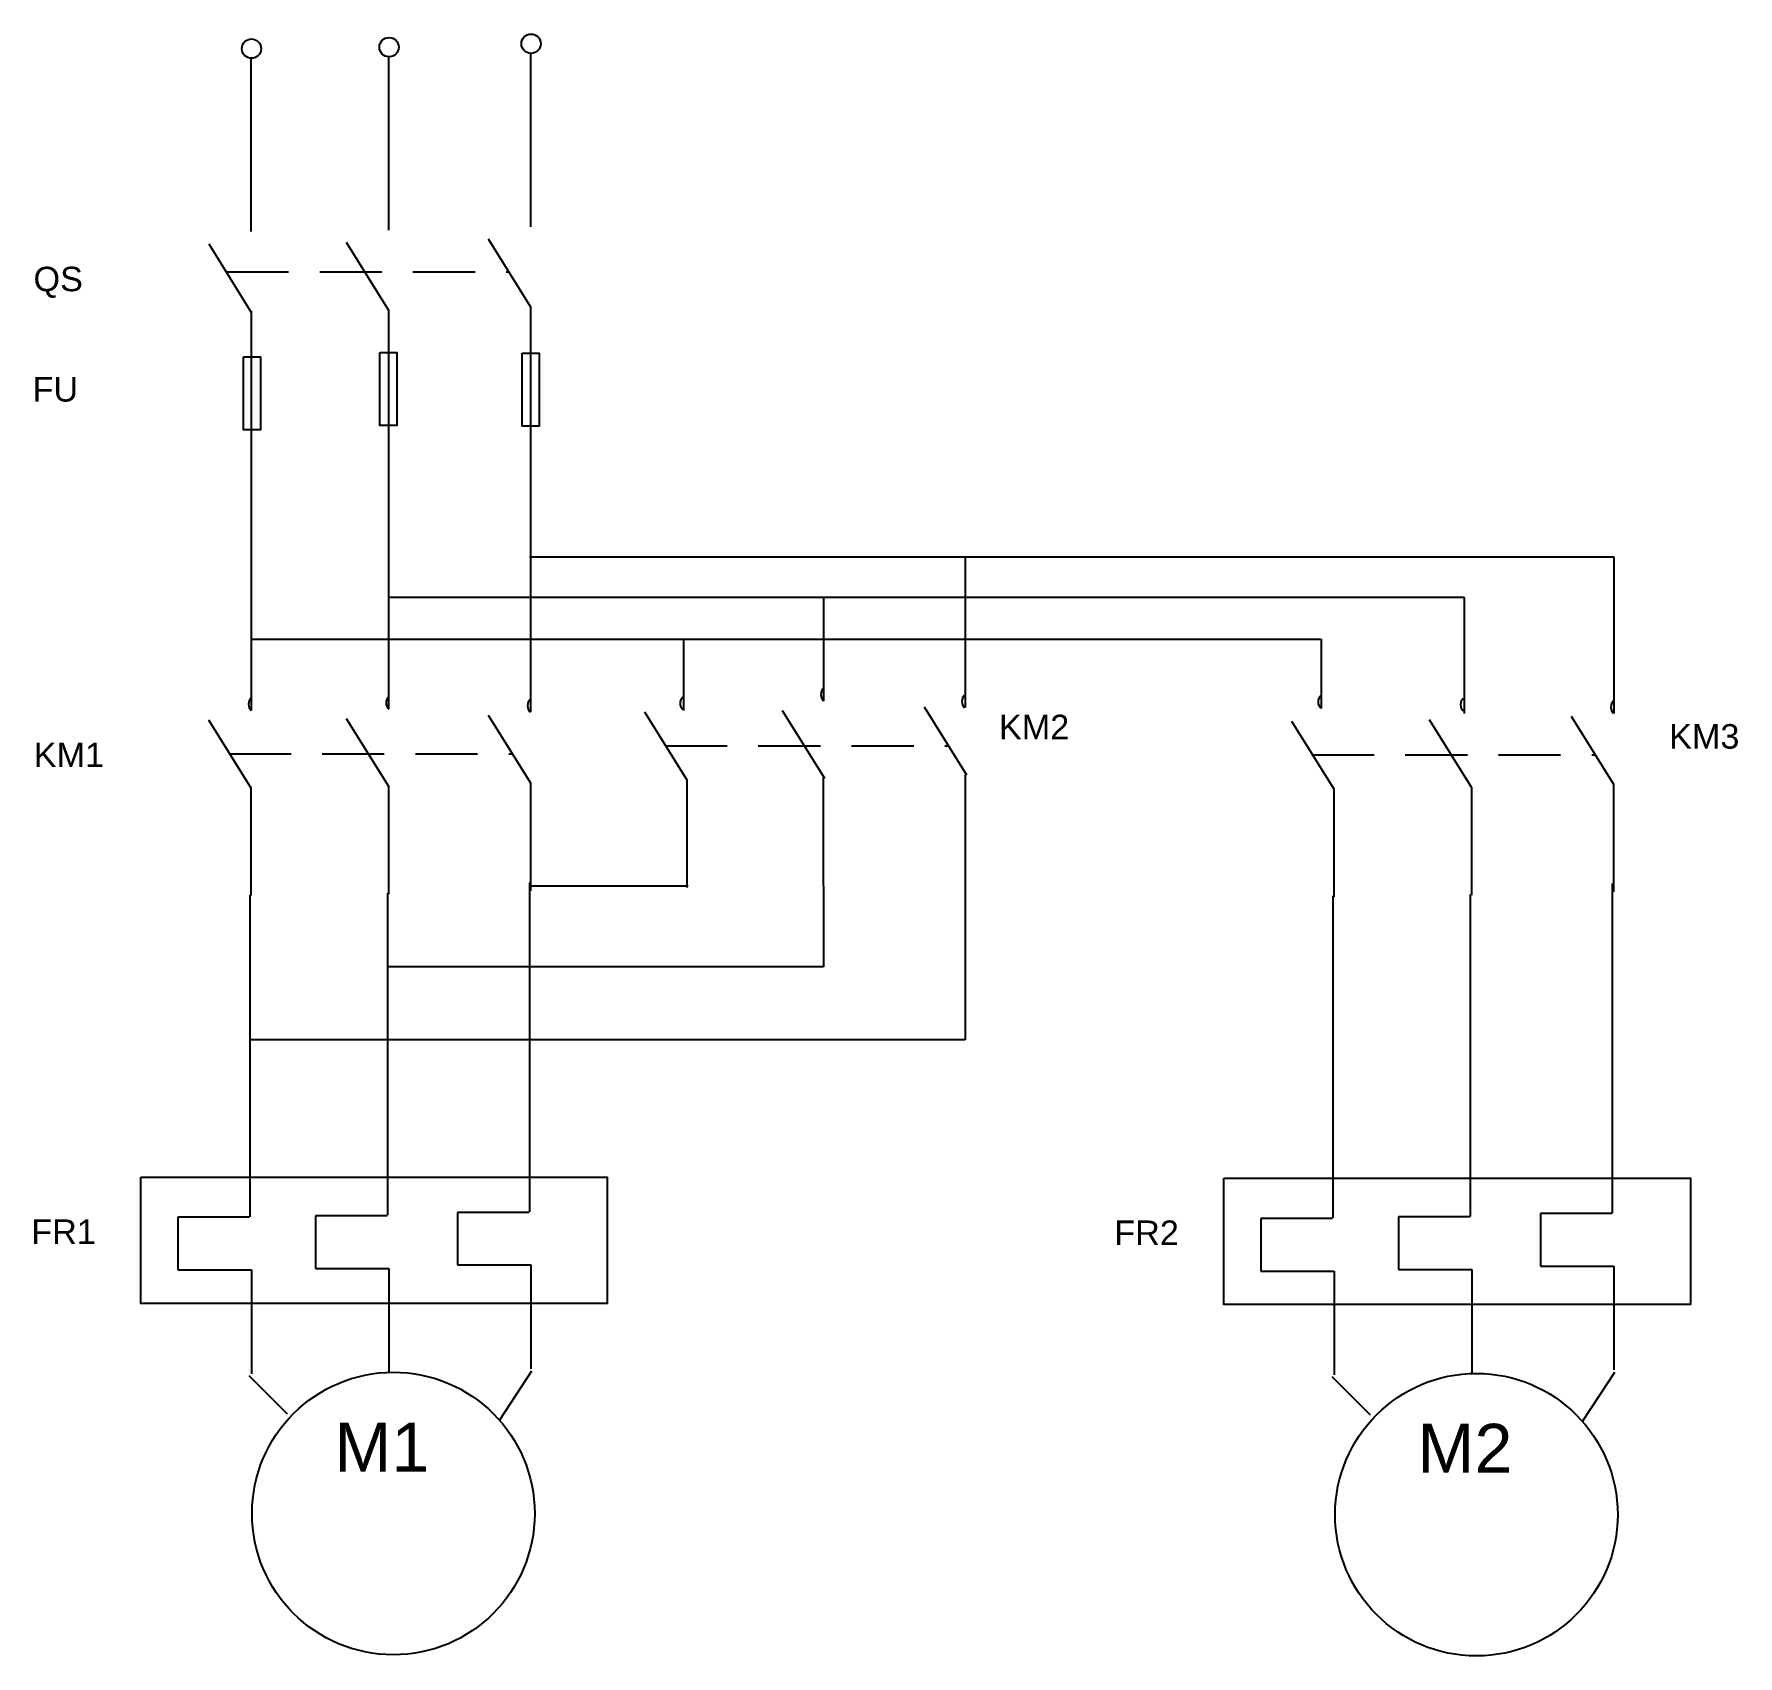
# Model space of a CAD drawing. Header units: millimetres. Extents: x 3463 to 3637, y 1686 to 1852.
import ezdxf

# ---------------------------------------------------------------- set-up
doc = ezdxf.new("R2010")
doc.units = ezdxf.units.MM
doc.linetypes.add('DASHED2', pattern=[9.525, 6.35, -3.175])
doc.layers.add('图层1', color=7, linetype='Continuous')
doc.layers.add('图层3', color=7, linetype='DASHED2')
doc.styles.add('Annotative', font='arial.ttf')
doc.styles.get("Standard").update_dxf_attribs({"font": 'arial.ttf'})
doc.styles.add('样式 1', font='arial.ttf', dxfattribs={"height": 5})

msp = doc.modelspace()

# ---------------------------------------------------------------- linework, layer by layer
for p, q in [((3499.45, 1849.65), (3499.45, 1832.01)), ((3513.95, 1849.99), (3513.95, 1832.35)), ((3485.4, 1849.49), (3485.4, 1831.85)), ((3481.08, 1830.6), (3485.4, 1823.66)), ((3495.13, 1830.76), (3499.45, 1823.82)), ((3509.63, 1831.1), (3513.95, 1824.16)), ((3499.45, 1823.82), (3499.45, 1783.09)), ((3513.95, 1824.16), (3513.95, 1782.77)), ((3481.06, 1781.97), (3485.38, 1775.03)), ((3495.11, 1782.13), (3499.43, 1775.19)), ((3509.61, 1782.47), (3513.93, 1775.53)), ((3525.6, 1782.79), (3529.92, 1775.85)), ((3539.65, 1782.95), (3543.97, 1776.01)), ((3554.15, 1783.3), (3558.47, 1776.36)), ((3591.66, 1781.86), (3595.98, 1774.92)), ((3605.71, 1782.01), (3610.03, 1775.08)), ((3620.21, 1782.36), (3624.53, 1775.42)), ((3485.38, 1775.03), (3485.38, 1764.02)), ((3499.43, 1775.19), (3499.43, 1764.18)), ((3513.93, 1775.53), (3513.93, 1764.52)), ((3529.92, 1775.85), (3529.92, 1764.84)), ((3543.82, 1776.05), (3543.82, 1765.04)), ((3558.32, 1776.4), (3558.32, 1765.38)), ((3595.98, 1774.92), (3595.98, 1763.9)), ((3610.03, 1775.08), (3610.03, 1764.06)), ((3624.53, 1775.42), (3624.53, 1764.41)), ((3513.83, 1765.36), (3513.83, 1731.72)), ((3624.42, 1765.25), (3624.42, 1731.6)), ((3485.27, 1764.11), (3485.27, 1731.21)), ((3499.33, 1764.27), (3499.33, 1731.37)), ((3595.87, 1764), (3595.87, 1731.1)), ((3609.92, 1764.15), (3609.92, 1731.26)), ((3499.31, 1731.32), (3491.98, 1731.32)), ((3491.98, 1731.32), (3491.98, 1725.95)), ((3513.81, 1731.67), (3506.48, 1731.67)), ((3506.48, 1731.67), (3506.48, 1726.3)), ((3624.41, 1731.56), (3617.08, 1731.56)), ((3617.08, 1731.56), (3617.08, 1726.18)), ((3485.26, 1731.17), (3477.93, 1731.17)), ((3477.93, 1731.17), (3477.93, 1725.79)), ((3595.86, 1731.05), (3588.53, 1731.05)), ((3588.53, 1731.05), (3588.53, 1725.68)), ((3609.91, 1731.21), (3602.58, 1731.21)), ((3602.58, 1731.21), (3602.58, 1725.84)), ((3506.48, 1726.3), (3513.99, 1726.3)), ((3513.99, 1726.3), (3513.99, 1715.68)), ((3617.08, 1726.18), (3624.59, 1726.18)), ((3624.59, 1726.18), (3624.59, 1715.57)), ((3477.93, 1725.79), (3485.44, 1725.79)), ((3485.44, 1725.79), (3485.44, 1715.18)), ((3491.98, 1725.95), (3499.49, 1725.95)), ((3499.49, 1725.95), (3499.49, 1715.34)), ((3588.53, 1725.68), (3596.03, 1725.68)), ((3596.03, 1725.68), (3596.03, 1715.07)), ((3602.58, 1725.84), (3610.09, 1725.84)), ((3610.09, 1725.84), (3610.09, 1715.23)), ((3485.18, 1715), (3489.09, 1711.1)), ((3514.04, 1715.44), (3510.79, 1710.45)), ((3595.78, 1714.89), (3599.68, 1710.99)), ((3624.64, 1715.32), (3621.39, 1710.34))]:
    msp.add_line(p, q)
for centre, radius in [((3485.45, 1850.54), 0.988), ((3499.5, 1850.69), 0.988), ((3514, 1851.04), 0.988), ((3499.94, 1700.91), 14.43), ((3610.54, 1700.79), 14.43)]:
    msp.add_circle(centre, radius)
at = {"layer": '图层1'}
for p, q in [((3485.42, 1823.71), (3485.42, 1782.93)), ((3513.85, 1798.64), (3558.32, 1798.64)), ((3558.32, 1798.64), (3558.32, 1783.25)), ((3558.32, 1798.64), (3624.57, 1798.64)), ((3624.57, 1798.64), (3624.57, 1782.64)), ((3499.55, 1794.52), (3543.86, 1794.52)), ((3543.86, 1794.52), (3543.86, 1783.88)), ((3543.86, 1794.52), (3609.3, 1794.52)), ((3609.3, 1794.52), (3609.3, 1782.64)), ((3485.42, 1790.23), (3529.57, 1790.23)), ((3529.57, 1790.23), (3529.57, 1782.93)), ((3529.57, 1790.23), (3594.68, 1790.23)), ((3594.68, 1790.23), (3594.68, 1783.13)), ((3530.05, 1765), (3513.93, 1765)), ((3543.86, 1765), (3543.86, 1756.75)), ((3558.32, 1765.34), (3558.32, 1749.29)), ((3543.86, 1756.75), (3499.33, 1756.75)), ((3558.32, 1749.29), (3485.27, 1749.29))]:
    msp.add_line(p, q, dxfattribs=at)
for points in [[(3484.64, 1819.06), (3486.37, 1819.06), (3486.37, 1811.59), (3484.64, 1811.59)], [(3498.57, 1819.5), (3500.31, 1819.5), (3500.31, 1812.03), (3498.57, 1812.03)], [(3513.1, 1819.44), (3514.84, 1819.44), (3514.84, 1811.97), (3513.1, 1811.97)], [(3474.14, 1735.28), (3521.79, 1735.28), (3521.79, 1722.37), (3474.14, 1722.37)], [(3584.74, 1735.16), (3632.39, 1735.16), (3632.39, 1722.26), (3584.74, 1722.26)]]:
    msp.add_lwpolyline(points, close=True, dxfattribs=at)
for centre in [(3486.03, 1783.57), (3500.08, 1783.71), (3514.53, 1783.42), (3530.11, 1783.67), (3544.48, 1784.56), (3558.88, 1783.86), (3595.25, 1783.81), (3609.8, 1783.53), (3625.16, 1783.27)]:
    msp.add_arc(centre, 0.885, 133.5282, 226.4718, dxfattribs=at)
at = {"layer": '图层3'}
for p, q in [((3482.89, 1827.74), (3511.73, 1827.74)), ((3483.14, 1778.51), (3512.08, 1778.51)), ((3527.68, 1779.34), (3556.62, 1779.34)), ((3593.74, 1778.4), (3622.67, 1778.4))]:
    msp.add_line(p, q, dxfattribs=at)

# ---------------------------------------------------------------- texts
at = {"insert": (3463.19, 1828.26), "char_height": 2.5, "attachment_point": 1}
msp.add_mtext_dynamic_manual_height_columns('QS', width=61.559, gutter_width=12.5, heights=[0], dxfattribs=at)
at = {"layer": '图层1', "attachment_point": 1}
for s, width, gutter_width, insert, char_height, style in [('FU', 7.8097, 12.5, (3463.09, 1816.99), 2.5, 'Annotative'), ('M1', 15.1268, 25, (3493.92, 1710.19), 5, '样式 1'), ('M2', 15.1268, 25, (3604.52, 1710.07), 5, '样式 1')]:
    msp.add_mtext_dynamic_manual_height_columns(s, width=width, gutter_width=gutter_width, heights=[0], dxfattribs=dict(at, insert=insert, char_height=char_height, style=style))
at = {"layer": '图层1', "char_height": 2.5, "attachment_point": 1}
for s, insert in [('KM2', (3561.78, 1782.5)), ('KM3', (3630.22, 1781.54)), ('KM1', (3463.22, 1779.65)), ('FR1', (3462.96, 1730.95)), ('FR2', (3573.56, 1730.84))]:
    msp.add_mtext_dynamic_manual_height_columns(s, width=14.8104, gutter_width=12.5, heights=[0], dxfattribs=dict(at, insert=insert))

doc.saveas('drawing.dxf')
